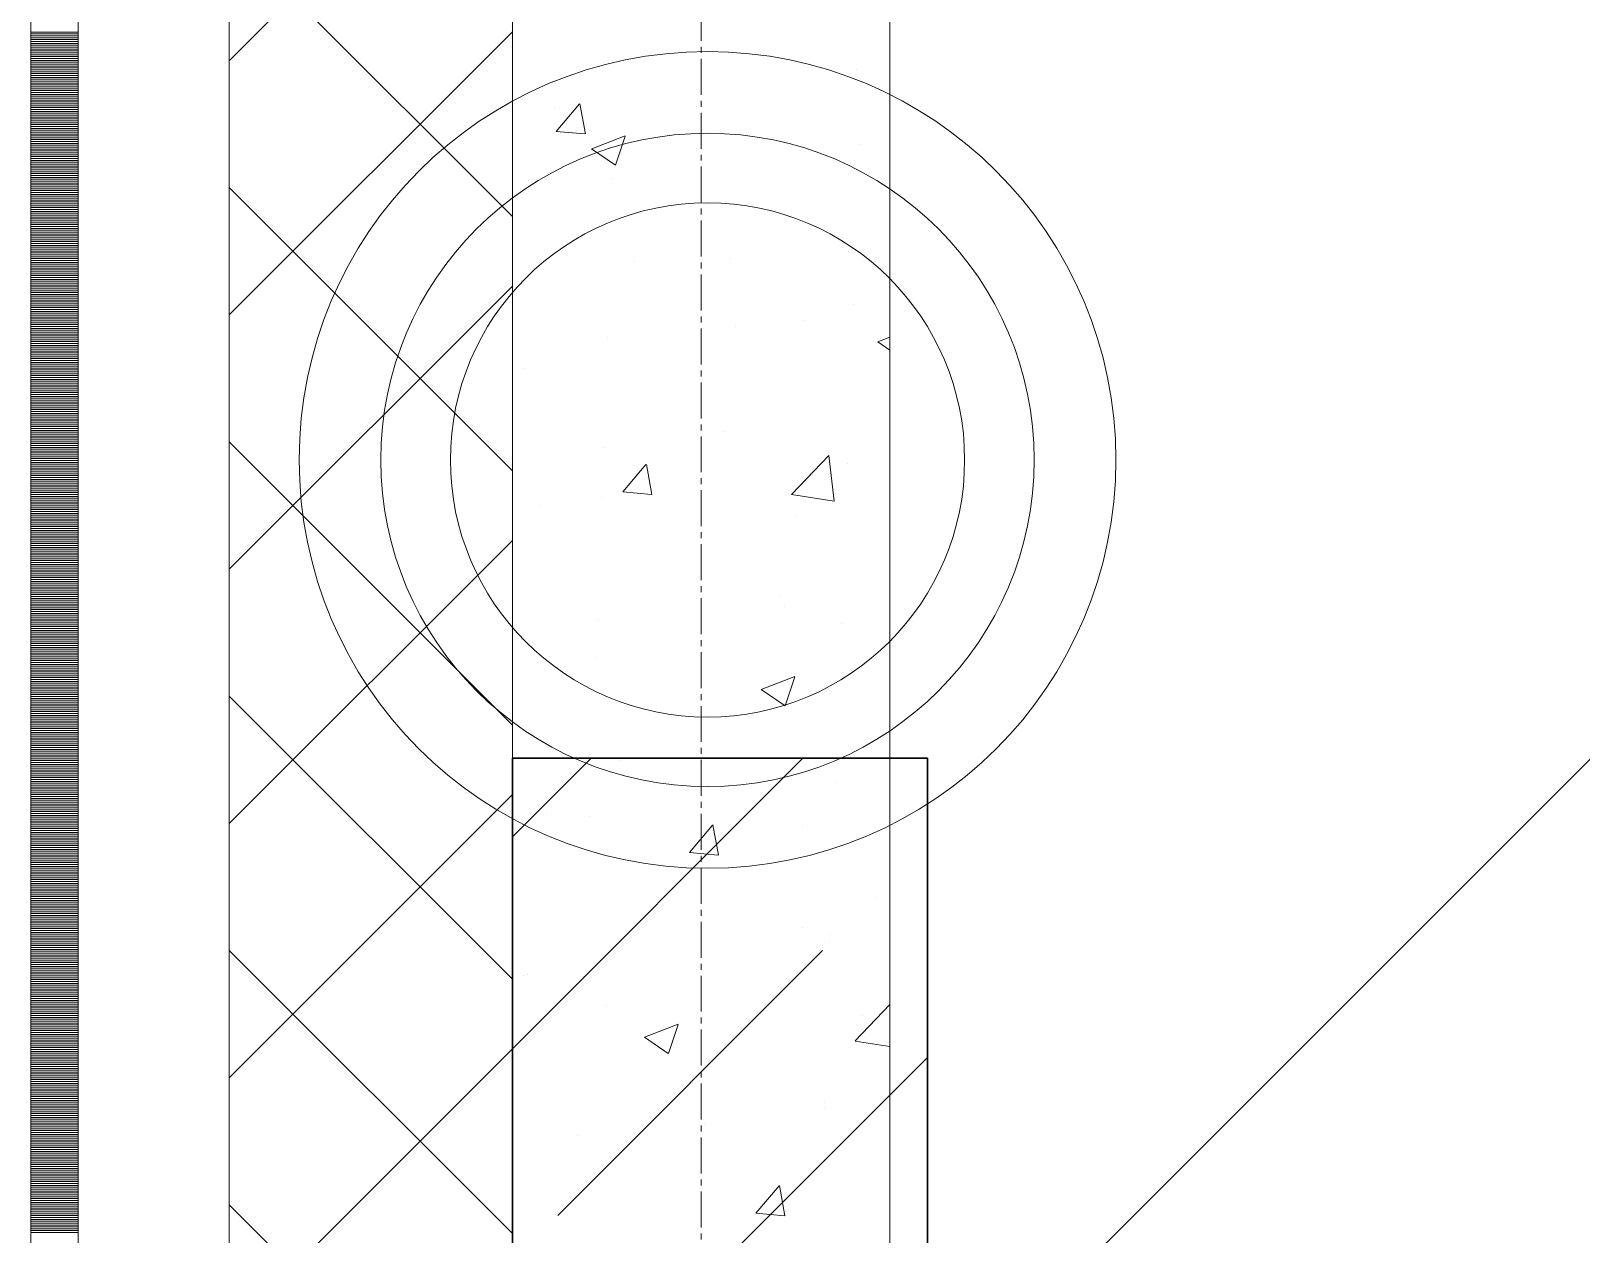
# Model space of a CAD drawing. Header units: millimetres. Extents: x 538266 to 1167394, y 114608 to 637157.
# Drawn here: x 828883 to 829704, y 168061 to 168699 of the extents above; entities that cross this region are included whole.
import ezdxf
from ezdxf.enums import TextEntityAlignment as Align

# ---------------------------------------------------------------- set-up
doc = ezdxf.new("R2010")
doc.units = ezdxf.units.MM
for name, pattern in [('CENTER2', [28.575, 19.05, -3.175, 3.175, -3.175]), ('DASHED', [19.05, 12.7, -6.35]), ('HIDDEN2', [4.7625, 3.175, -1.5875])]:
    doc.linetypes.add(name, pattern=pattern)
doc.layers.get('Defpoints').update_dxf_attribs({"color": 140})
doc.layers.add('АР_Делит', color=120, linetype='Continuous', lineweight=0, plot=False)
for name, color, linetype, lineweight in [('АР_Колонны', 70, 'Continuous', 30), ('АР_Стены ЖБ', 7, 'Continuous', 35), ('АР_Стены ПЕНОблок', 52, 'Continuous', 20), ('АР_Тонкая', 254, 'Continuous', 5), ('АР_Утеплитель', 31, 'Continuous', 0), ('АР_Штриховка', 8, 'Continuous', 0)]:
    doc.layers.add(name, color=color, linetype=linetype, lineweight=lineweight)
doc.layers.add('РД_Оси_100', color=7, linetype='Continuous', lineweight=0, true_color=0x525252)
doc.layers.add('ФВ-5', color=7, linetype='Continuous')
doc.styles.add('style1', font='ARIALN.TTF')

# ---------------------------------------------------------------- blocks, each defined once
blk = doc.blocks.new('2_этаж')
at = {"layer": 'АР_Делит', "color": 18, "true_color": 0x000000}
for radius in [216.34, 173.04, 136.21]:
    blk.add_circle((672876.96, 168471.33), radius, dxfattribs=at)
at = {"layer": 'АР_Колонны', "color": 18, "linetype": 'HIDDEN2', "lineweight": 25, "true_color": 0x000000}
for p, q in [((672773.57, 168313.25), (672993.57, 168313.25)), ((672773.57, 167113.25), (672773.57, 168313.25)), ((672993.57, 168313.25), (672993.57, 167113.25))]:
    blk.add_line(p, q, dxfattribs=at)
at = {"layer": 'АР_Колонны', "color": 18, "linetype": 'Continuous', "lineweight": 15, "true_color": 0x000000}
for p, q in [((672993.57, 168313.25), (672773.57, 168313.25)), ((672773.57, 168313.25), (672773.57, 167113.25)), ((672993.57, 168313.25), (672773.57, 168313.25)), ((672773.57, 168313.25), (672773.57, 167113.25)), ((672993.57, 167113.25), (672993.57, 168313.25)), ((672993.57, 167113.25), (672993.57, 168313.25))]:
    blk.add_line(p, q, dxfattribs=at)
at = {"layer": 'АР_Стены ЖБ', "color": 18, "linetype": 'Continuous', "lineweight": 30, "true_color": 0x000000}
for p, q in [((672993.57, 168313.25), (672773.57, 168313.25)), ((672773.57, 168313.25), (672773.57, 167113.25)), ((672993.57, 167113.25), (672993.57, 168313.25))]:
    blk.add_line(p, q, dxfattribs=at)
at = {"layer": 'АР_Стены ПЕНОблок', "color": 18, "linetype": 'Continuous', "lineweight": 20, "true_color": 0x000000}
for p, q in [((672773.57, 213213.25), (672773.57, 137013.25)), ((672973.57, 137013.25), (672973.57, 213213.25))]:
    blk.add_line(p, q, dxfattribs=at)
at = {"layer": 'АР_Тонкая', "color": 18, "linetype": 'Continuous', "lineweight": 5, "true_color": 0x000000}
for p, q in [((672518.57, 213213.25), (672518.57, 137013.25)), ((672543.57, 213213.25), (672543.57, 137013.25)), ((672543.57, 137013.25), (672543.57, 213213.25)), ((672623.57, 137013.25), (672623.57, 213213.25))]:
    blk.add_line(p, q, dxfattribs=at)
at = {"layer": 'АР_Утеплитель', "color": 18, "linetype": 'Continuous', "lineweight": 0, "true_color": 0x000000}
for p, q in [((672623.57, 213213.25), (672623.57, 137013.25)), ((672773.57, 137013.25), (672773.57, 213213.25))]:
    blk.add_line(p, q, dxfattribs=at)
at = {"layer": 'АР_Штриховка', "color": 18, "linetype": 'Continuous', "lineweight": 0, "true_color": 0x000000}
for p, q in [((672623.57, 168682.85), (672773.57, 168832.85)), ((672773.57, 168600.28), (672623.57, 168750.28)), ((672518.57, 168698), (672543.57, 168698)), ((672518.57, 168697), (672543.57, 168697)), ((672518.57, 168696), (672543.57, 168696)), ((672518.57, 168695), (672543.57, 168695)), ((672518.57, 168694), (672543.57, 168694)), ((672623.57, 168548.14), (672773.57, 168698.14)), ((672518.57, 168693), (672543.57, 168693)), ((672518.57, 168692), (672543.57, 168692)), ((672518.57, 168691), (672543.57, 168691)), ((672518.57, 168690), (672543.57, 168690)), ((672518.57, 168689), (672543.57, 168689)), ((672518.57, 168688), (672543.57, 168688)), ((672518.57, 168687), (672543.57, 168687)), ((672518.57, 168686), (672543.57, 168686)), ((672518.57, 168685), (672543.57, 168685)), ((672518.57, 168684), (672543.57, 168684)), ((672518.57, 168683), (672543.57, 168683)), ((672518.57, 168682), (672543.57, 168682)), ((672518.57, 168681), (672543.57, 168681)), ((672518.57, 168680), (672543.57, 168680)), ((672518.57, 168679), (672543.57, 168679)), ((672518.57, 168678), (672543.57, 168678)), ((672956.12, 168678.4), (672956.12, 168678.4)), ((672518.57, 168677), (672543.57, 168677)), ((672518.57, 168676), (672543.57, 168676)), ((672518.57, 168675), (672543.57, 168675)), ((672518.57, 168674), (672543.57, 168674)), ((672518.57, 168673), (672543.57, 168673)), ((672518.57, 168672), (672543.57, 168672)), ((672518.57, 168671), (672543.57, 168671)), ((672518.57, 168670), (672543.57, 168670)), ((672518.57, 168669), (672543.57, 168669)), ((672518.57, 168668), (672543.57, 168668)), ((672518.57, 168667), (672543.57, 168667)), ((672518.57, 168666), (672543.57, 168666)), ((672518.57, 168665), (672543.57, 168665)), ((672518.57, 168664), (672543.57, 168664)), ((672518.57, 168663), (672543.57, 168663)), ((672518.57, 168662), (672543.57, 168662)), ((672518.57, 168661), (672543.57, 168661)), ((672518.57, 168660), (672543.57, 168660)), ((672518.57, 168659), (672543.57, 168659)), ((672518.57, 168658), (672543.57, 168658)), ((672518.57, 168657), (672543.57, 168657)), ((672518.57, 168656), (672543.57, 168656)), ((672518.57, 168655), (672543.57, 168655)), ((672518.57, 168654), (672543.57, 168654)), ((672518.57, 168653), (672543.57, 168653)), ((672795.7, 168657.29), (672795.7, 168657.29)), ((672796.85, 168645.4), (672809.1, 168660)), ((672812.24, 168644.11), (672809.3, 168660.03)), ((672518.57, 168652), (672543.57, 168652)), ((672518.57, 168651), (672543.57, 168651)), ((672518.57, 168650), (672543.57, 168650)), ((672518.57, 168649), (672543.57, 168649)), ((672518.57, 168648), (672543.57, 168648)), ((672518.57, 168647), (672543.57, 168647)), ((672518.57, 168646), (672543.57, 168646)), ((672518.57, 168645), (672543.57, 168645)), ((672796.85, 168645.4), (672812.04, 168644.07)), ((672518.57, 168644), (672543.57, 168644)), ((672518.57, 168643), (672543.57, 168643)), ((672518.57, 168642), (672543.57, 168642)), ((672518.57, 168641), (672543.57, 168641)), ((672518.57, 168640), (672543.57, 168640)), ((672518.57, 168639), (672543.57, 168639)), ((672518.57, 168638), (672543.57, 168638)), ((672518.57, 168637), (672543.57, 168637)), ((672815.61, 168636.23), (672833.4, 168643.06)), ((672828.2, 168627.57), (672833.35, 168642.92)), ((672957.28, 168638.4), (672957.28, 168638.4)), ((672518.57, 168636), (672543.57, 168636)), ((672518.57, 168635), (672543.57, 168635)), ((672518.57, 168634), (672543.57, 168634)), ((672518.57, 168633), (672543.57, 168633)), ((672518.57, 168632), (672543.57, 168632)), ((672518.57, 168631), (672543.57, 168631)), ((672518.57, 168630), (672543.57, 168630)), ((672518.57, 168629), (672543.57, 168629)), ((672815.55, 168636.09), (672828.18, 168627.57)), ((672831.23, 168633.92), (672831.23, 168633.92)), ((672518.57, 168628), (672543.57, 168628)), ((672518.57, 168627), (672543.57, 168627)), ((672518.57, 168626), (672543.57, 168626)), ((672518.57, 168625), (672543.57, 168625)), ((672518.57, 168624), (672543.57, 168624)), ((672518.57, 168623), (672543.57, 168623)), ((672518.57, 168622), (672543.57, 168622)), ((672518.57, 168621), (672543.57, 168621)), ((672518.57, 168620), (672543.57, 168620)), ((672826.86, 168620.51), (672826.86, 168620.51)), ((672518.57, 168619), (672543.57, 168619)), ((672518.57, 168618), (672543.57, 168618)), ((672518.57, 168617), (672543.57, 168617)), ((672518.57, 168616), (672543.57, 168616)), ((672518.57, 168615), (672543.57, 168615)), ((672518.57, 168614), (672543.57, 168614)), ((672518.57, 168613), (672543.57, 168613)), ((672518.57, 168612), (672543.57, 168612)), ((672773.57, 168465.57), (672623.57, 168615.57)), ((672518.57, 168611), (672543.57, 168611)), ((672518.57, 168610), (672543.57, 168610)), ((672518.57, 168609), (672543.57, 168609)), ((672518.57, 168608), (672543.57, 168608)), ((672518.57, 168607), (672543.57, 168607)), ((672518.57, 168606), (672543.57, 168606)), ((672518.57, 168605), (672543.57, 168605)), ((672518.57, 168604), (672543.57, 168604)), ((672518.57, 168603), (672543.57, 168603)), ((672518.57, 168602), (672543.57, 168602)), ((672518.57, 168601), (672543.57, 168601)), ((672518.57, 168600), (672543.57, 168600)), ((672518.57, 168599), (672543.57, 168599)), ((672518.57, 168598), (672543.57, 168598)), ((672518.57, 168597), (672543.57, 168597)), ((672518.57, 168596), (672543.57, 168596)), ((672518.57, 168595), (672543.57, 168595)), ((672518.57, 168594), (672543.57, 168594)), ((672518.57, 168593), (672543.57, 168593)), ((672518.57, 168592), (672543.57, 168592)), ((672518.57, 168591), (672543.57, 168591)), ((672518.57, 168590), (672543.57, 168590)), ((672518.57, 168589), (672543.57, 168589)), ((672518.57, 168588), (672543.57, 168588)), ((672518.57, 168587), (672543.57, 168587)), ((672518.57, 168586), (672543.57, 168586)), ((672518.57, 168585), (672543.57, 168585)), ((672518.57, 168584), (672543.57, 168584)), ((672518.57, 168583), (672543.57, 168583)), ((672518.57, 168582), (672543.57, 168582)), ((672518.57, 168581), (672543.57, 168581)), ((672518.57, 168580), (672543.57, 168580)), ((672518.57, 168579), (672543.57, 168579)), ((672952.88, 168586.6), (672952.88, 168586.6)), ((672518.57, 168578), (672543.57, 168578)), ((672518.57, 168577), (672543.57, 168577)), ((672518.57, 168576), (672543.57, 168576)), ((672518.57, 168575), (672543.57, 168575)), ((672518.57, 168574), (672543.57, 168574)), ((672518.57, 168573), (672543.57, 168573)), ((672518.57, 168572), (672543.57, 168572)), ((672518.57, 168571), (672543.57, 168571)), ((672838.34, 168576.29), (672838.34, 168576.29)), ((672889.3, 168578.22), (672889.3, 168578.22)), ((672518.57, 168570), (672543.57, 168570)), ((672518.57, 168569), (672543.57, 168569)), ((672518.57, 168568), (672543.57, 168568)), ((672518.57, 168567), (672543.57, 168567)), ((672518.57, 168566), (672543.57, 168566)), ((672518.57, 168565), (672543.57, 168565)), ((672518.57, 168564), (672543.57, 168564)), ((672518.57, 168563), (672543.57, 168563)), ((672623.57, 168413.44), (672773.57, 168563.44)), ((672518.57, 168562), (672543.57, 168562)), ((672518.57, 168561), (672543.57, 168561)), ((672518.57, 168560), (672543.57, 168560)), ((672518.57, 168559), (672543.57, 168559)), ((672518.57, 168558), (672543.57, 168558)), ((672518.57, 168557), (672543.57, 168557)), ((672518.57, 168556), (672543.57, 168556)), ((672518.57, 168555), (672543.57, 168555)), ((672518.57, 168554), (672543.57, 168554)), ((672518.57, 168553), (672543.57, 168553)), ((672518.57, 168552), (672543.57, 168552)), ((672518.57, 168551), (672543.57, 168551)), ((672518.57, 168550), (672543.57, 168550)), ((672518.57, 168549), (672543.57, 168549)), ((672518.57, 168548), (672543.57, 168548)), ((672518.57, 168547), (672543.57, 168547)), ((672518.57, 168546), (672543.57, 168546)), ((672954.19, 168553.84), (672954.19, 168553.84)), ((672518.57, 168545), (672543.57, 168545)), ((672518.57, 168544), (672543.57, 168544)), ((672518.57, 168543), (672543.57, 168543)), ((672518.57, 168542), (672543.57, 168542)), ((672518.57, 168541), (672543.57, 168541)), ((672518.57, 168540), (672543.57, 168540)), ((672518.57, 168539), (672543.57, 168539)), ((672518.57, 168538), (672543.57, 168538)), ((672891.89, 168542.17), (672891.89, 168542.17)), ((672928.23, 168545.03), (672928.23, 168545.03)), ((672518.57, 168537), (672543.57, 168537)), ((672518.57, 168536), (672543.57, 168536)), ((672518.57, 168535), (672543.57, 168535)), ((672518.57, 168534), (672543.57, 168534)), ((672518.57, 168533), (672543.57, 168533)), ((672518.57, 168532), (672543.57, 168532)), ((672518.57, 168531), (672543.57, 168531)), ((672518.57, 168530), (672543.57, 168530)), ((672823.77, 168535.96), (672823.77, 168535.96)), ((672967.16, 168533.83), (672973.57, 168529.51)), ((672967.23, 168533.97), (672973.57, 168536.4)), ((672518.57, 168529), (672543.57, 168529)), ((672518.57, 168528), (672543.57, 168528)), ((672518.57, 168527), (672543.57, 168527)), ((672518.57, 168526), (672543.57, 168526)), ((672518.57, 168525), (672543.57, 168525)), ((672518.57, 168524), (672543.57, 168524)), ((672518.57, 168523), (672543.57, 168523)), ((672518.57, 168522), (672543.57, 168522)), ((672518.57, 168521), (672543.57, 168521)), ((672518.57, 168520), (672543.57, 168520)), ((672518.57, 168519), (672543.57, 168519)), ((672518.57, 168518), (672543.57, 168518)), ((672518.57, 168517), (672543.57, 168517)), ((672518.57, 168516), (672543.57, 168516)), ((672518.57, 168515), (672543.57, 168515)), ((672518.57, 168514), (672543.57, 168514)), ((672780.1, 168519.6), (672780.1, 168519.6)), ((672518.57, 168513), (672543.57, 168513)), ((672518.57, 168512), (672543.57, 168512)), ((672518.57, 168511), (672543.57, 168511)), ((672518.57, 168510), (672543.57, 168510)), ((672518.57, 168509), (672543.57, 168509)), ((672518.57, 168508), (672543.57, 168508)), ((672518.57, 168507), (672543.57, 168507)), ((672518.57, 168506), (672543.57, 168506)), ((672518.57, 168505), (672543.57, 168505)), ((672518.57, 168504), (672543.57, 168504)), ((672518.57, 168503), (672543.57, 168503)), ((672518.57, 168502), (672543.57, 168502)), ((672518.57, 168501), (672543.57, 168501)), ((672518.57, 168500), (672543.57, 168500)), ((672518.57, 168499), (672543.57, 168499)), ((672518.57, 168498), (672543.57, 168498)), ((672518.57, 168497), (672543.57, 168497)), ((672518.57, 168496), (672543.57, 168496)), ((672518.57, 168495), (672543.57, 168495)), ((672518.57, 168494), (672543.57, 168494)), ((672518.57, 168493), (672543.57, 168493)), ((672518.57, 168492), (672543.57, 168492)), ((672518.57, 168491), (672543.57, 168491)), ((672518.57, 168490), (672543.57, 168490)), ((672518.57, 168489), (672543.57, 168489)), ((672518.57, 168488), (672543.57, 168488)), ((672518.57, 168487), (672543.57, 168487)), ((672518.57, 168486), (672543.57, 168486)), ((672518.57, 168485), (672543.57, 168485)), ((672518.57, 168484), (672543.57, 168484)), ((672518.57, 168483), (672543.57, 168483)), ((672518.57, 168482), (672543.57, 168482)), ((672518.57, 168481), (672543.57, 168481)), ((672773.57, 168330.87), (672623.57, 168480.87)), ((672886.06, 168486.41), (672886.06, 168486.41)), ((672518.57, 168480), (672543.57, 168480)), ((672518.57, 168479), (672543.57, 168479)), ((672518.57, 168478), (672543.57, 168478)), ((672518.57, 168477), (672543.57, 168477)), ((672518.57, 168476), (672543.57, 168476)), ((672518.57, 168475), (672543.57, 168475)), ((672518.57, 168474), (672543.57, 168474)), ((672518.57, 168473), (672543.57, 168473)), ((672822.48, 168478.04), (672822.48, 168478.04)), ((672921.46, 168453.04), (672941.24, 168473.66)), ((672944.11, 168449.55), (672941.3, 168473.67)), ((672518.57, 168472), (672543.57, 168472)), ((672518.57, 168471), (672543.57, 168471)), ((672518.57, 168470), (672543.57, 168470)), ((672518.57, 168469), (672543.57, 168469)), ((672518.57, 168468), (672543.57, 168468)), ((672518.57, 168467), (672543.57, 168467)), ((672518.57, 168466), (672543.57, 168466)), ((672518.57, 168465), (672543.57, 168465)), ((672518.57, 168464), (672543.57, 168464)), ((672832.1, 168454.35), (672844.34, 168468.94)), ((672847.48, 168453.05), (672844.54, 168468.97)), ((672951.1, 168469.29), (672951.1, 168469.29)), ((672518.57, 168463), (672543.57, 168463)), ((672518.57, 168462), (672543.57, 168462)), ((672518.57, 168461), (672543.57, 168461)), ((672518.57, 168460), (672543.57, 168460)), ((672518.57, 168459), (672543.57, 168459)), ((672518.57, 168458), (672543.57, 168458)), ((672518.57, 168457), (672543.57, 168457)), ((672518.57, 168456), (672543.57, 168456)), ((672518.57, 168455), (672543.57, 168455)), ((672518.57, 168454), (672543.57, 168454)), ((672518.57, 168453), (672543.57, 168453)), ((672518.57, 168452), (672543.57, 168452)), ((672518.57, 168451), (672543.57, 168451)), ((672518.57, 168450), (672543.57, 168450)), ((672518.57, 168449), (672543.57, 168449)), ((672518.57, 168448), (672543.57, 168448)), ((672820.69, 168451.4), (672820.69, 168451.4)), ((672832.1, 168454.34), (672847.28, 168453.02)), ((672921.5, 168452.95), (672944.09, 168449.45)), ((672518.57, 168447), (672543.57, 168447)), ((672518.57, 168446), (672543.57, 168446)), ((672518.57, 168445), (672543.57, 168445)), ((672518.57, 168444), (672543.57, 168444)), ((672518.57, 168443), (672543.57, 168443)), ((672518.57, 168442), (672543.57, 168442)), ((672518.57, 168441), (672543.57, 168441)), ((672518.57, 168440), (672543.57, 168440)), ((672787.8, 168447.17), (672787.8, 168447.17)), ((672923.4, 168441.45), (672923.4, 168441.45)), ((672518.57, 168439), (672543.57, 168439)), ((672518.57, 168438), (672543.57, 168438)), ((672518.57, 168437), (672543.57, 168437)), ((672518.57, 168436), (672543.57, 168436)), ((672518.57, 168435), (672543.57, 168435)), ((672518.57, 168434), (672543.57, 168434)), ((672518.57, 168433), (672543.57, 168433)), ((672518.57, 168432), (672543.57, 168432)), ((672518.57, 168431), (672543.57, 168431)), ((672518.57, 168430), (672543.57, 168430)), ((672518.57, 168429), (672543.57, 168429)), ((672518.57, 168428), (672543.57, 168428)), ((672518.57, 168427), (672543.57, 168427)), ((672518.57, 168426), (672543.57, 168426)), ((672518.57, 168425), (672543.57, 168425)), ((672518.57, 168424), (672543.57, 168424)), ((672518.57, 168423), (672543.57, 168423)), ((672623.57, 168278.73), (672773.57, 168428.73)), ((672518.57, 168422), (672543.57, 168422)), ((672518.57, 168421), (672543.57, 168421)), ((672518.57, 168420), (672543.57, 168420)), ((672518.57, 168419), (672543.57, 168419)), ((672518.57, 168418), (672543.57, 168418)), ((672518.57, 168417), (672543.57, 168417)), ((672518.57, 168416), (672543.57, 168416)), ((672518.57, 168415), (672543.57, 168415)), ((672518.57, 168414), (672543.57, 168414)), ((672518.57, 168413), (672543.57, 168413)), ((672518.57, 168412), (672543.57, 168412)), ((672518.57, 168411), (672543.57, 168411)), ((672518.57, 168410), (672543.57, 168410)), ((672518.57, 168409), (672543.57, 168409)), ((672518.57, 168408), (672543.57, 168408)), ((672518.57, 168407), (672543.57, 168407)), ((672518.57, 168406), (672543.57, 168406)), ((672518.57, 168405), (672543.57, 168405)), ((672518.57, 168404), (672543.57, 168404)), ((672518.57, 168403), (672543.57, 168403)), ((672518.57, 168402), (672543.57, 168402)), ((672518.57, 168401), (672543.57, 168401)), ((672518.57, 168400), (672543.57, 168400)), ((672518.57, 168399), (672543.57, 168399)), ((672915.44, 168398.9), (672915.44, 168398.9)), ((672518.57, 168398), (672543.57, 168398)), ((672518.57, 168397), (672543.57, 168397)), ((672518.57, 168396), (672543.57, 168396)), ((672518.57, 168395), (672543.57, 168395)), ((672518.57, 168394), (672543.57, 168394)), ((672518.57, 168393), (672543.57, 168393)), ((672518.57, 168392), (672543.57, 168392)), ((672518.57, 168391), (672543.57, 168391)), ((672518.57, 168390), (672543.57, 168390)), ((672917.75, 168393.48), (672917.75, 168393.48)), ((672518.57, 168389), (672543.57, 168389)), ((672518.57, 168388), (672543.57, 168388)), ((672518.57, 168387), (672543.57, 168387)), ((672518.57, 168386), (672543.57, 168386)), ((672518.57, 168385), (672543.57, 168385)), ((672518.57, 168384), (672543.57, 168384)), ((672518.57, 168383), (672543.57, 168383)), ((672518.57, 168382), (672543.57, 168382)), ((672819.24, 168386.23), (672819.24, 168386.23)), ((672948.01, 168384.73), (672948.01, 168384.73)), ((672518.57, 168381), (672543.57, 168381)), ((672518.57, 168380), (672543.57, 168380)), ((672518.57, 168379), (672543.57, 168379)), ((672518.57, 168378), (672543.57, 168378)), ((672518.57, 168377), (672543.57, 168377)), ((672518.57, 168376), (672543.57, 168376)), ((672518.57, 168375), (672543.57, 168375)), ((672518.57, 168374), (672543.57, 168374)), ((672518.57, 168373), (672543.57, 168373)), ((672518.57, 168372), (672543.57, 168372)), ((672518.57, 168371), (672543.57, 168371)), ((672518.57, 168370), (672543.57, 168370)), ((672518.57, 168369), (672543.57, 168369)), ((672518.57, 168368), (672543.57, 168368)), ((672518.57, 168367), (672543.57, 168367)), ((672518.57, 168366), (672543.57, 168366)), ((672817.6, 168366.85), (672817.6, 168366.85)), ((672518.57, 168365), (672543.57, 168365)), ((672518.57, 168364), (672543.57, 168364)), ((672518.57, 168363), (672543.57, 168363)), ((672518.57, 168362), (672543.57, 168362)), ((672518.57, 168361), (672543.57, 168361)), ((672518.57, 168360), (672543.57, 168360)), ((672518.57, 168359), (672543.57, 168359)), ((672518.57, 168358), (672543.57, 168358)), ((672518.57, 168357), (672543.57, 168357)), ((672518.57, 168356), (672543.57, 168356)), ((672518.57, 168355), (672543.57, 168355)), ((672518.57, 168354), (672543.57, 168354)), ((672518.57, 168353), (672543.57, 168353)), ((672518.57, 168352), (672543.57, 168352)), ((672518.57, 168351), (672543.57, 168351)), ((672518.57, 168350), (672543.57, 168350)), ((672518.57, 168349), (672543.57, 168349)), ((672905.36, 168349.64), (672918, 168341.12)), ((672905.42, 168349.78), (672923.21, 168356.61)), ((672918.01, 168341.11), (672923.16, 168356.46)), ((672518.57, 168348), (672543.57, 168348)), ((672518.57, 168347), (672543.57, 168347)), ((672518.57, 168346), (672543.57, 168346)), ((672518.57, 168345), (672543.57, 168345)), ((672518.57, 168344), (672543.57, 168344)), ((672518.57, 168343), (672543.57, 168343)), ((672518.57, 168342), (672543.57, 168342)), ((672518.57, 168341), (672543.57, 168341)), ((672773.57, 168196.17), (672623.57, 168346.17)), ((672518.57, 168340), (672543.57, 168340)), ((672518.57, 168339), (672543.57, 168339)), ((672518.57, 168338), (672543.57, 168338)), ((672518.57, 168337), (672543.57, 168337)), ((672518.57, 168336), (672543.57, 168336)), ((672518.57, 168335), (672543.57, 168335)), ((672518.57, 168334), (672543.57, 168334)), ((672518.57, 168333), (672543.57, 168333)), ((672518.57, 168332), (672543.57, 168332)), ((672518.57, 168331), (672543.57, 168331)), ((672518.57, 168330), (672543.57, 168330)), ((672518.57, 168329), (672543.57, 168329)), ((672518.57, 168328), (672543.57, 168328)), ((672518.57, 168327), (672543.57, 168327)), ((672518.57, 168326), (672543.57, 168326)), ((672518.57, 168325), (672543.57, 168325)), ((672518.57, 168324), (672543.57, 168324)), ((672518.57, 168323), (672543.57, 168323)), ((672518.57, 168322), (672543.57, 168322)), ((672518.57, 168321), (672543.57, 168321)), ((672518.57, 168320), (672543.57, 168320)), ((672518.57, 168319), (672543.57, 168319)), ((672518.57, 168318), (672543.57, 168318)), ((672518.57, 168317), (672543.57, 168317)), ((672518.57, 168316), (672543.57, 168316)), ((672518.57, 168315), (672543.57, 168315)), ((672518.57, 168314), (672543.57, 168314)), ((672518.57, 168313), (672543.57, 168313)), ((672518.57, 168312), (672543.57, 168312)), ((672518.57, 168311), (672543.57, 168311)), ((672518.57, 168310), (672543.57, 168310)), ((672518.57, 168309), (672543.57, 168309)), ((672518.57, 168308), (672543.57, 168308)), ((672830.48, 168312.28), (672830.48, 168312.28)), ((672873.93, 168311.65), (672873.93, 168311.65)), ((672518.57, 168307), (672543.57, 168307)), ((672518.57, 168306), (672543.57, 168306)), ((672518.57, 168305), (672543.57, 168305)), ((672518.57, 168304), (672543.57, 168304)), ((672518.57, 168303), (672543.57, 168303)), ((672518.57, 168302), (672543.57, 168302)), ((672518.57, 168301), (672543.57, 168301)), ((672518.57, 168300), (672543.57, 168300)), ((672944.92, 168300.18), (672944.92, 168300.18)), ((672518.57, 168299), (672543.57, 168299)), ((672518.57, 168298), (672543.57, 168298)), ((672518.57, 168297), (672543.57, 168297)), ((672518.57, 168296), (672543.57, 168296)), ((672518.57, 168295), (672543.57, 168295)), ((672518.57, 168294), (672543.57, 168294)), ((672518.57, 168293), (672543.57, 168293)), ((672518.57, 168292), (672543.57, 168292)), ((672623.57, 168144.03), (672773.57, 168294.03)), ((672848.62, 168298.72), (672848.62, 168298.72)), ((672518.57, 168291), (672543.57, 168291)), ((672518.57, 168290), (672543.57, 168290)), ((672518.57, 168289), (672543.57, 168289)), ((672518.57, 168288), (672543.57, 168288)), ((672518.57, 168287), (672543.57, 168287)), ((672518.57, 168286), (672543.57, 168286)), ((672518.57, 168285), (672543.57, 168285)), ((672518.57, 168284), (672543.57, 168284)), ((672791.9, 168283.26), (672791.9, 168283.26)), ((672518.57, 168283), (672543.57, 168283)), ((672518.57, 168282), (672543.57, 168282)), ((672518.57, 168281), (672543.57, 168281)), ((672518.57, 168280), (672543.57, 168280)), ((672518.57, 168279), (672543.57, 168279)), ((672518.57, 168278), (672543.57, 168278)), ((672518.57, 168277), (672543.57, 168277)), ((672518.57, 168276), (672543.57, 168276)), ((672518.57, 168275), (672543.57, 168275)), ((672814.51, 168282.29), (672814.51, 168282.29)), ((672867.34, 168263.29), (672879.59, 168277.88)), ((672882.72, 168262), (672879.79, 168277.92)), ((672927.49, 168277.53), (672927.49, 168277.53)), ((672518.57, 168274), (672543.57, 168274)), ((672518.57, 168273), (672543.57, 168273)), ((672518.57, 168272), (672543.57, 168272)), ((672518.57, 168271), (672543.57, 168271)), ((672518.57, 168270), (672543.57, 168270)), ((672518.57, 168269), (672543.57, 168269)), ((672518.57, 168268), (672543.57, 168268)), ((672518.57, 168267), (672543.57, 168267)), ((672518.57, 168266), (672543.57, 168266)), ((672518.57, 168265), (672543.57, 168265)), ((672518.57, 168264), (672543.57, 168264)), ((672518.57, 168263), (672543.57, 168263)), ((672518.57, 168262), (672543.57, 168262)), ((672518.57, 168261), (672543.57, 168261)), ((672518.57, 168260), (672543.57, 168260)), ((672518.57, 168259), (672543.57, 168259)), ((672867.34, 168263.29), (672882.52, 168261.96)), ((672518.57, 168258), (672543.57, 168258)), ((672518.57, 168257), (672543.57, 168257)), ((672518.57, 168256), (672543.57, 168256)), ((672518.57, 168255), (672543.57, 168255)), ((672518.57, 168254), (672543.57, 168254)), ((672518.57, 168253), (672543.57, 168253)), ((672518.57, 168252), (672543.57, 168252)), ((672518.57, 168251), (672543.57, 168251)), ((672518.57, 168250), (672543.57, 168250)), ((672518.57, 168249), (672543.57, 168249)), ((672518.57, 168248), (672543.57, 168248)), ((672518.57, 168247), (672543.57, 168247)), ((672518.57, 168246), (672543.57, 168246)), ((672518.57, 168245), (672543.57, 168245)), ((672518.57, 168244), (672543.57, 168244)), ((672518.57, 168243), (672543.57, 168243)), ((672518.57, 168242), (672543.57, 168242)), ((672518.57, 168241), (672543.57, 168241)), ((672518.57, 168240), (672543.57, 168240)), ((672518.57, 168239), (672543.57, 168239)), ((672518.57, 168238), (672543.57, 168238)), ((672518.57, 168237), (672543.57, 168237)), ((672518.57, 168236), (672543.57, 168236)), ((672518.57, 168235), (672543.57, 168235)), ((672518.57, 168234), (672543.57, 168234)), ((672518.57, 168233), (672543.57, 168233)), ((672518.57, 168232), (672543.57, 168232)), ((672518.57, 168231), (672543.57, 168231)), ((672518.57, 168230), (672543.57, 168230)), ((672518.57, 168229), (672543.57, 168229)), ((672518.57, 168228), (672543.57, 168228)), ((672518.57, 168227), (672543.57, 168227)), ((672518.57, 168226), (672543.57, 168226)), ((672518.57, 168225), (672543.57, 168225)), ((672518.57, 168224), (672543.57, 168224)), ((672518.57, 168223), (672543.57, 168223)), ((672518.57, 168222), (672543.57, 168222)), ((672518.57, 168221), (672543.57, 168221)), ((672518.57, 168220), (672543.57, 168220)), ((672518.57, 168219), (672543.57, 168219)), ((672518.57, 168218), (672543.57, 168218)), ((672927.48, 168223.39), (672927.48, 168223.39)), ((672942.22, 168219.66), (672942.22, 168219.66)), ((672518.57, 168217), (672543.57, 168217)), ((672518.57, 168216), (672543.57, 168216)), ((672518.57, 168215), (672543.57, 168215)), ((672518.57, 168214), (672543.57, 168214)), ((672518.57, 168213), (672543.57, 168213)), ((672518.57, 168212), (672543.57, 168212)), ((672518.57, 168211), (672543.57, 168211)), ((672518.57, 168210), (672543.57, 168210)), ((672773.57, 168061.46), (672623.57, 168211.46)), ((672941.83, 168215.62), (672941.83, 168215.62)), ((672518.57, 168209), (672543.57, 168209)), ((672518.57, 168208), (672543.57, 168208)), ((672518.57, 168207), (672543.57, 168207)), ((672518.57, 168206), (672543.57, 168206)), ((672518.57, 168205), (672543.57, 168205)), ((672518.57, 168204), (672543.57, 168204)), ((672518.57, 168203), (672543.57, 168203)), ((672518.57, 168202), (672543.57, 168202)), ((672518.57, 168201), (672543.57, 168201)), ((672518.57, 168200), (672543.57, 168200)), ((672518.57, 168199), (672543.57, 168199)), ((672518.57, 168198), (672543.57, 168198)), ((672518.57, 168197), (672543.57, 168197)), ((672518.57, 168196), (672543.57, 168196)), ((672518.57, 168195), (672543.57, 168195)), ((672518.57, 168194), (672543.57, 168194)), ((672518.57, 168193), (672543.57, 168193)), ((672779.35, 168197.97), (672779.35, 168197.97)), ((672781.8, 168198.54), (672781.8, 168198.54)), ((672811.42, 168197.74), (672811.42, 168197.74)), ((672518.57, 168192), (672543.57, 168192)), ((672518.57, 168191), (672543.57, 168191)), ((672518.57, 168190), (672543.57, 168190)), ((672518.57, 168189), (672543.57, 168189)), ((672518.57, 168188), (672543.57, 168188)), ((672518.57, 168187), (672543.57, 168187)), ((672518.57, 168186), (672543.57, 168186)), ((672518.57, 168185), (672543.57, 168185)), ((672518.57, 168184), (672543.57, 168184)), ((672518.57, 168183), (672543.57, 168183)), ((672518.57, 168182), (672543.57, 168182)), ((672518.57, 168181), (672543.57, 168181)), ((672518.57, 168180), (672543.57, 168180)), ((672518.57, 168179), (672543.57, 168179)), ((672518.57, 168178), (672543.57, 168178)), ((672518.57, 168177), (672543.57, 168177)), ((672823.4, 168182.54), (672823.4, 168182.54)), ((672955.13, 168163.58), (672973.57, 168182.79)), ((672958.99, 168176.81), (672958.99, 168176.81)), ((672518.57, 168176), (672543.57, 168176)), ((672518.57, 168175), (672543.57, 168175)), ((672518.57, 168174), (672543.57, 168174)), ((672518.57, 168173), (672543.57, 168173)), ((672518.57, 168172), (672543.57, 168172)), ((672518.57, 168171), (672543.57, 168171)), ((672518.57, 168170), (672543.57, 168170)), ((672518.57, 168169), (672543.57, 168169)), ((672843.62, 168165.59), (672861.41, 168172.42)), ((672856.21, 168156.93), (672861.36, 168172.28)), ((672518.57, 168168), (672543.57, 168168)), ((672518.57, 168167), (672543.57, 168167)), ((672518.57, 168166), (672543.57, 168166)), ((672518.57, 168165), (672543.57, 168165)), ((672518.57, 168164), (672543.57, 168164)), ((672518.57, 168163), (672543.57, 168163)), ((672518.57, 168162), (672543.57, 168162)), ((672518.57, 168161), (672543.57, 168161)), ((672843.56, 168165.45), (672856.19, 168156.93)), ((672955.18, 168163.48), (672973.57, 168160.63)), ((672518.57, 168160), (672543.57, 168160)), ((672518.57, 168159), (672543.57, 168159)), ((672518.57, 168158), (672543.57, 168158)), ((672518.57, 168157), (672543.57, 168157)), ((672518.57, 168156), (672543.57, 168156)), ((672518.57, 168155), (672543.57, 168155)), ((672518.57, 168154), (672543.57, 168154)), ((672518.57, 168153), (672543.57, 168153)), ((672518.57, 168152), (672543.57, 168152)), ((672623.57, 168009.33), (672773.57, 168159.33)), ((672518.57, 168151), (672543.57, 168151)), ((672518.57, 168150), (672543.57, 168150)), ((672518.57, 168149), (672543.57, 168149)), ((672518.57, 168148), (672543.57, 168148)), ((672518.57, 168147), (672543.57, 168147)), ((672518.57, 168146), (672543.57, 168146)), ((672518.57, 168145), (672543.57, 168145)), ((672518.57, 168144), (672543.57, 168144)), ((672518.57, 168143), (672543.57, 168143)), ((672518.57, 168142), (672543.57, 168142)), ((672518.57, 168141), (672543.57, 168141)), ((672518.57, 168140), (672543.57, 168140)), ((672518.57, 168139), (672543.57, 168139)), ((672518.57, 168138), (672543.57, 168138)), ((672518.57, 168137), (672543.57, 168137)), ((672518.57, 168136), (672543.57, 168136)), ((672518.57, 168135), (672543.57, 168135)), ((672518.57, 168134), (672543.57, 168134)), ((672518.57, 168133), (672543.57, 168133)), ((672518.57, 168132), (672543.57, 168132)), ((672518.57, 168131), (672543.57, 168131)), ((672518.57, 168130), (672543.57, 168130)), ((672518.57, 168129), (672543.57, 168129)), ((672518.57, 168128), (672543.57, 168128)), ((672938.74, 168131.07), (672938.74, 168131.07)), ((672938.98, 168127.85), (672938.98, 168127.85)), ((672518.57, 168127), (672543.57, 168127)), ((672518.57, 168126), (672543.57, 168126)), ((672518.57, 168125), (672543.57, 168125)), ((672518.57, 168124), (672543.57, 168124)), ((672518.57, 168123), (672543.57, 168123)), ((672518.57, 168122), (672543.57, 168122)), ((672518.57, 168121), (672543.57, 168121)), ((672518.57, 168120), (672543.57, 168120)), ((672518.57, 168119), (672543.57, 168119)), ((672875.4, 168119.48), (672875.4, 168119.48)), ((672518.57, 168118), (672543.57, 168118)), ((672518.57, 168117), (672543.57, 168117)), ((672518.57, 168116), (672543.57, 168116)), ((672518.57, 168115), (672543.57, 168115)), ((672518.57, 168114), (672543.57, 168114)), ((672518.57, 168113), (672543.57, 168113)), ((672518.57, 168112), (672543.57, 168112)), ((672518.57, 168111), (672543.57, 168111)), ((672808.33, 168113.18), (672808.33, 168113.18)), ((672518.57, 168110), (672543.57, 168110)), ((672518.57, 168109), (672543.57, 168109)), ((672518.57, 168108), (672543.57, 168108)), ((672518.57, 168107), (672543.57, 168107)), ((672518.57, 168106), (672543.57, 168106)), ((672518.57, 168105), (672543.57, 168105)), ((672518.57, 168104), (672543.57, 168104)), ((672518.57, 168103), (672543.57, 168103)), ((672518.57, 168102), (672543.57, 168102)), ((672518.57, 168101), (672543.57, 168101)), ((672518.57, 168100), (672543.57, 168100)), ((672518.57, 168099), (672543.57, 168099)), ((672518.57, 168098), (672543.57, 168098)), ((672518.57, 168097), (672543.57, 168097)), ((672518.57, 168096), (672543.57, 168096)), ((672518.57, 168095), (672543.57, 168095)), ((672518.57, 168094), (672543.57, 168094)), ((672518.57, 168093), (672543.57, 168093)), ((672518.57, 168092), (672543.57, 168092)), ((672518.57, 168091), (672543.57, 168091)), ((672518.57, 168090), (672543.57, 168090)), ((672518.57, 168089), (672543.57, 168089)), ((672518.57, 168088), (672543.57, 168088)), ((672518.57, 168087), (672543.57, 168087)), ((672902.58, 168072.23), (672914.83, 168086.83)), ((672917.97, 168070.94), (672915.03, 168086.86)), ((672518.57, 168086), (672543.57, 168086)), ((672518.57, 168085), (672543.57, 168085)), ((672518.57, 168084), (672543.57, 168084)), ((672518.57, 168083), (672543.57, 168083)), ((672518.57, 168082), (672543.57, 168082)), ((672518.57, 168081), (672543.57, 168081)), ((672518.57, 168080), (672543.57, 168080)), ((672518.57, 168079), (672543.57, 168079)), ((672518.57, 168078), (672543.57, 168078)), ((672518.57, 168077), (672543.57, 168077)), ((672518.57, 168076), (672543.57, 168076)), ((672518.57, 168075), (672543.57, 168075)), ((672518.57, 168074), (672543.57, 168074)), ((672518.57, 168073), (672543.57, 168073)), ((672518.57, 168072), (672543.57, 168072)), ((672518.57, 168071), (672543.57, 168071)), ((672518.57, 168070), (672543.57, 168070)), ((672773.57, 167926.76), (672623.57, 168076.76)), ((672902.58, 168072.23), (672917.77, 168070.9)), ((672917, 168071.84), (672917, 168071.84)), ((672518.57, 168069), (672543.57, 168069)), ((672518.57, 168068), (672543.57, 168068)), ((672518.57, 168067), (672543.57, 168067)), ((672518.57, 168066), (672543.57, 168066)), ((672518.57, 168065), (672543.57, 168065)), ((672518.57, 168064), (672543.57, 168064)), ((672518.57, 168063), (672543.57, 168063)), ((672518.57, 168062), (672543.57, 168062))]:
    blk.add_line(p, q, dxfattribs=at)
at = {"layer": 'АР_Штриховка', "color": 18, "linetype": 'Continuous', "lineweight": 5, "true_color": 0x000000}
for p, q in [((672773.57, 168159.33), (672927.49, 168313.25)), ((672773.57, 168271.58), (672815.24, 168313.25)), ((672965.98, 168239.49), (672965.98, 168239.49)), ((672797.6, 168071.11), (672937.92, 168211.42)), ((672773.57, 167934.82), (672993.57, 168154.82))]:
    blk.add_line(p, q, dxfattribs=at)
at = {"layer": 'Defpoints', "color": 18, "true_color": 0x000000, "style": 'style1'}
for p in [(677970.57, 219836.39), (678101.19, 211681.39)]:
    blk.add_attdef('АР-ПОМЕЩЕНИЕ:НАИМЕНОВАНИЕ', text='', height=100, dxfattribs=at).set_placement(p, align=Align.MIDDLE)
blk = doc.blocks.new('СОШ_2200_АР_ОСИ_М100_28.05.24')
at = {"layer": 'АР_Делит', "color": 251, "linetype": 'DASHED', "true_color": 0x636466}
blk.add_lwpolyline([(114955, 135155), (114955, -355), (93595.036, -355), (93595.036, 13855), (94145, 13855), (94145, 68320), (66055, 68320), (66055, 13857.73), (83455, 13857.73), (83455, -355), (45245, -355), (45245, 13145), (44695, 13145), (44695, 26755), (45245, 26755), (45245, 68320), (20455, 68320), (20455, 26755), (27955, 26755), (27955, 13145), (-355, 13145), (-355, 100855)], dxfattribs=at)
at = {"layer": 'РД_Оси_100', "color": 251, "linetype": 'CENTER2', "true_color": 0x636466}
blk.add_line((0, -6155), (0, 139938.679), dxfattribs=at)

msp = doc.modelspace()

# ---------------------------------------------------------------- hatches: boundary and pattern name
at = {"layer": 'ФВ-5'}
h = msp.add_hatch(dxfattribs=at)
h.set_pattern_fill('ANSI31', color=3, scale=300)
h.paths.add_polyline_path([(849237.83, 163560.99), (849237.83, 164465.51, -0.27475), (849124.88, 164655.54, -0.245742), (849217.83, 164833.24), (849217.83, 165213.25), (845769.48, 165213.25, -0.618518), (845382.35, 165213.25), (843647.83, 165213.25), (843647.83, 164913.25), (842747.83, 164913.25), (842747.83, 165213.25), (842667.83, 165213.25), (842667.83, 164793.25), (841647.83, 164793.25), (841647.83, 164713.25), (841647.83, 161813.25), (841647.83, 161313.25), (841647.83, 160413.25), (841647.83, 158613.25), (841647.83, 158389.41, -0.260437), (841750.78, 158205.17, -0.260437), (841647.83, 158020.93), (841647.83, 157055.57, -0.260437), (841750.78, 156871.33, -0.260437), (841647.83, 156687.09), (841647.83, 156333.25), (842017.83, 156333.25), (842017.83, 156113.25), (849237.83, 156113.25), (849237.83, 156880.92, -0.27475), (849124.88, 157070.96, -0.27475), (849237.83, 157260.99), (849237.83, 160413.25), (849217.83, 160413.25), (849217.83, 161313.25), (849218.54, 162376.98, -0.246803), (849124.88, 162555.17, -0.27475), (849237.83, 162745.2), (849237.83, 163180.92, -0.27475), (849124.88, 163370.96, -0.27475)])
h.paths.add_polyline_path([(845558.64, 161395.97), (845008.64, 161395.97, -1), (845008.64, 161995.97), (845558.64, 161995.97, -1)], flags=16)
h.paths.add_polyline_path([(842291.63, 157558.88, -1), (841691.63, 157558.88, -1)], flags=16)
h.paths.add_polyline_path([(849124.88, 171855.54, -0.27475), (849237.83, 172045.58), (849237.83, 172480.92, -0.27475), (849124.88, 172670.96, -0.27475), (849237.83, 172860.99), (849237.83, 173765.51, -0.27475), (849124.88, 173955.54, -0.27475), (849237.83, 174145.58), (849237.83, 174163.25), (849217.83, 174163.25), (849217.83, 174513.25), (844057.83, 174513.25), (844057.83, 174513.25), (844057.83, 174213.25), (843157.83, 174213.25), (843157.83, 174513.25), (843077.83, 174513.25), (843077.83, 174093.25), (842057.83, 174093.25), (842057.83, 173373.25), (842057.83, 172433.25), (841647.83, 172433.25), (841647.83, 172363.25), (841647.83, 170613.25), (841647.83, 169713.25), (841647.83, 169339.41, -0.260437), (841750.78, 169155.17, -0.260437), (841647.83, 168970.93), (841670.85, 167335.45, -1), (842270.85, 167335.45, -1), (841670.85, 167335.45), (841650.71, 166353.77, -0.256246), (841750.78, 166171.33, -0.105217), (841732.04, 166083.25), (841867.83, 166083.25), (841867.83, 165413.25), (845385.88, 165413.25, -0.594367), (845765.95, 165413.25), (849217.83, 165413.25), (849217.83, 165913.25), (849218.05, 166193.1, -0.246072), (849124.88, 166370.96, -0.27475), (849237.83, 166560.99), (849237.83, 169713.25), (849213.53, 169713.25), (849217.83, 169717.55), (849217.83, 170613.25), (849218.87, 171677.13, -0.247282)])
h.paths.add_polyline_path([(845615.62, 168700.58), (845065.62, 168700.58, -1), (845065.62, 169300.58), (845615.62, 169300.58, -1)], flags=16)
h.paths.add_polyline_path([(836927.83, 171813.25), (836927.83, 172713.25), (836927.83, 172987.09, -0.260437), (836824.88, 173171.33, -0.260437), (836927.83, 173355.57), (836927.83, 175970.93, -0.260437), (836824.88, 176155.17, -0.260437), (836927.83, 176339.41), (836927.83, 176413.25), (836927.83, 176913.25), (833193.32, 176913.25, -0.618518), (832806.19, 176913.25), (829360.51, 176913.25), (829357.83, 176910.57), (829357.83, 176413.25), (829357.74, 176237.44, -0.255873), (829457.56, 176055.17, -0.284268), (829337.83, 175861.61), (829337.83, 172713.25), (829357.83, 172713.25), (829357.83, 171813.25), (829357.22, 170753.93, -0.256632), (829457.56, 170571.33, -0.284268), (829337.83, 170377.76), (829337.83, 169948.73, -0.284268), (829457.56, 169755.17, -0.284268), (829337.83, 169561.61), (829337.83, 168664.89, -0.284268), (829457.56, 168471.33, -0.255743), (829357.83, 168289.11), (829357.83, 167813.25), (832809.72, 167813.25, -0.594367), (833189.79, 167813.25), (834927.83, 167813.25), (834927.83, 168113.25), (835827.83, 168113.25), (835827.83, 167813.25), (835907.83, 167813.25), (835907.83, 168233.25), (836927.83, 168233.25), (836927.83, 168313.25)])
h.paths.add_polyline_path([(832552.08, 172650.64), (832002.08, 172650.64, -1), (832002.08, 173250.64), (832552.08, 173250.64, -1)], flags=16)
h.paths.add_polyline_path([(836927.83, 166670.93, -0.260437), (836824.88, 166855.17, -0.105217), (836843.63, 166943.25), (836707.83, 166943.25), (836707.83, 167613.25), (833193.32, 167613.25, -0.618518), (832806.19, 167613.25), (829357.83, 167613.25), (829357.83, 167113.25), (829357.72, 166937.46, -0.255913), (829457.56, 166755.17, -0.284268), (829337.83, 166561.61), (829337.83, 163413.25), (829357.83, 163413.25), (829357.83, 162513.25), (829357, 161454.07, -0.256955), (829457.56, 161271.33, -0.284268), (829337.83, 161077.76), (829337.83, 160648.73, -0.284268), (829457.56, 160455.17, -0.284268), (829337.83, 160261.61), (829337.83, 159364.89, -0.284268), (829457.56, 159171.33, -0.255743), (829357.83, 158989.11), (829357.83, 158513.25), (832809.67, 158513.32, -0.59466), (833189.83, 158513.33), (834927.81, 158513.37), (834927.83, 158513.41), (834927.83, 158813.41), (835827.83, 158813.41), (835827.83, 158513.39), (835907.83, 158513.39), (835907.83, 158933.41), (836927.83, 158933.41), (836927.83, 159013.25), (836927.83, 159543.25), (836927.83, 161303.25), (836927.83, 161813.25), (836927.83, 162513.25), (836927.83, 163413.25), (836927.83, 163687.09, -0.260437), (836824.88, 163871.33, -0.260437), (836927.83, 164055.57)])
h.paths.add_polyline_path([(832518.25, 163600.5), (831968.25, 163600.5, -1), (831968.25, 164200.5), (832518.25, 164200.5, -1)], flags=16)

# ---------------------------------------------------------------- block references
msp.add_blockref('2_этаж', (156364.26, 0))
at = {"layer": 'РД_Оси_100'}
msp.add_blockref('СОШ_2200_АР_ОСИ_М100_28.05.24', (829237.83, 122413.25), dxfattribs=at)

doc.saveas('drawing.dxf')
